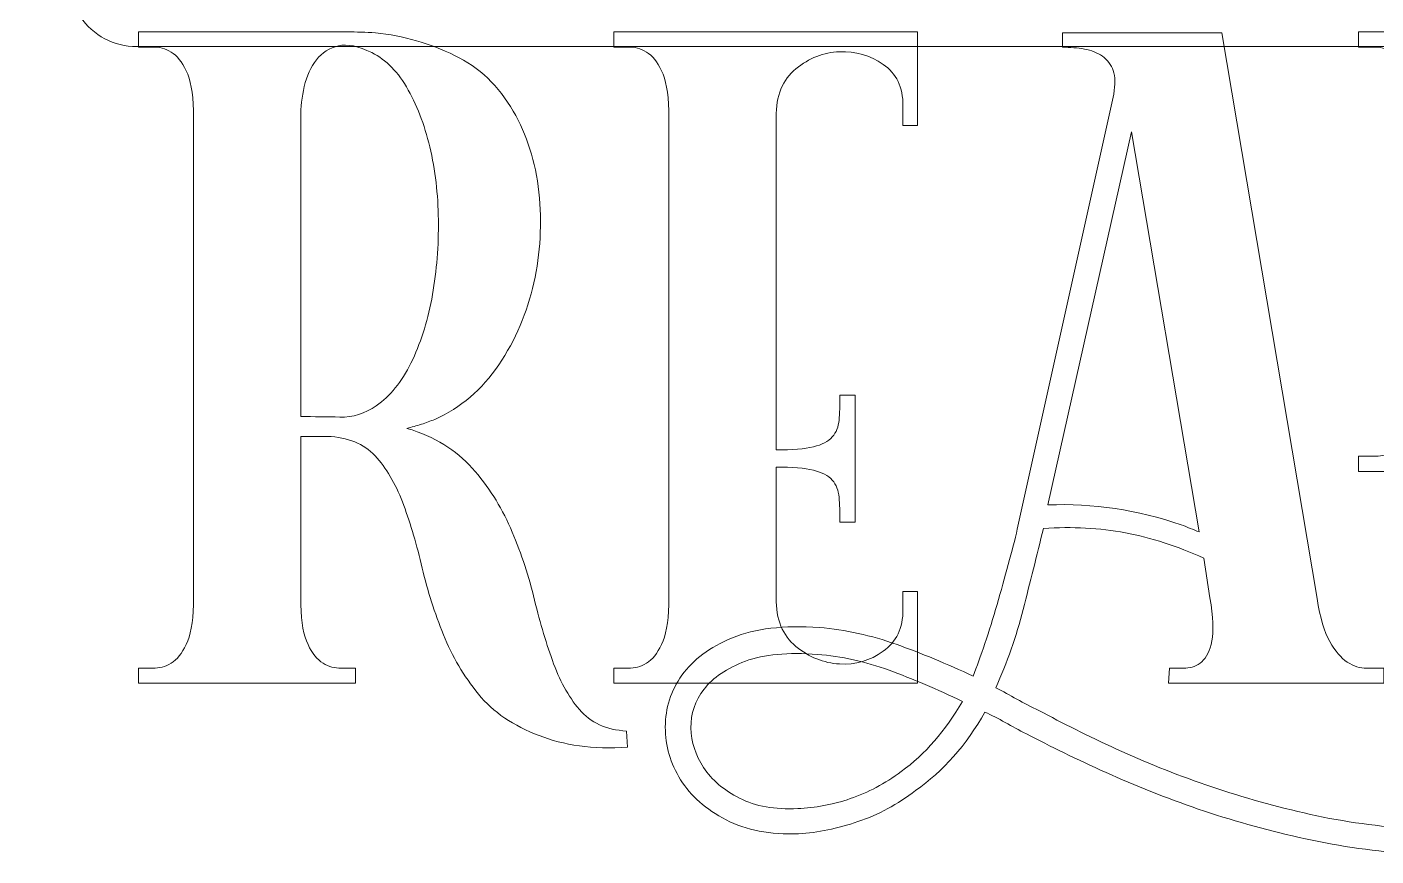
# Model space of a CAD drawing. Header units: inches. Extents: x 114 to 966, y -874 to -206.
# Drawn here: x 114 to 614, y -874 to -567 of the extents above; entities that cross this region are included whole.
import ezdxf

# ---------------------------------------------------------------- set-up
doc = ezdxf.new("R2010")
doc.units = ezdxf.units.IN
doc.header["$MEASUREMENT"] = 0
doc.layers.add('Layer 1', color=7, linetype='Continuous')

# ---------------------------------------------------------------- blocks, each defined once
blk = doc.blocks.new('block 5')
at = {"layer": 'Layer 1', "lineweight": 0}
for points, knots in [([(222.4, -568.38), (225.95, -568.38), (229.46, -568.38), (232.91, -568.38), (236.36, -568.38), (239.86, -568.49), (243.42, -568.71), (253.88, -569.83), (263.67, -572.61), (272.8, -577.06), (281.92, -581.51), (289.15, -588.41), (294.5, -597.75), (299.61, -606.43), (302.78, -616.44), (304.01, -627.79), (305.23, -639.14), (304.62, -650.32), (302.17, -661.34), (299.72, -672.36), (295.38, -682.48), (289.15, -691.71), (282.92, -700.95), (275.02, -707.68), (265.45, -711.91), (263.89, -712.58), (262.23, -713.19), (260.45, -713.75), (258.66, -714.3), (256.89, -714.81), (255.11, -715.25), (265.34, -718.37), (273.41, -723.26), (279.31, -729.94), (285.2, -736.61), (289.93, -744.01), (293.49, -752.13), (297.05, -760.26), (299.89, -768.66), (302.01, -777.33), (304.12, -786.01), (306.45, -793.97), (309.02, -801.2), (311.57, -808.44), (314.91, -814.5), (319.03, -819.39), (323.14, -824.28), (328.99, -826.96), (336.55, -827.4), (336.55, -827.4), (336.89, -833.41), (336.89, -833.41), (330.43, -833.85), (324.48, -833.69), (319.03, -832.91), (313.57, -832.13), (308.62, -830.85), (304.17, -829.07), (294.61, -825.51), (287.09, -820.39), (281.64, -813.72), (276.19, -807.04), (271.85, -799.7), (268.63, -791.69), (265.4, -783.68), (262.78, -775.45), (260.78, -766.99), (258.78, -758.53), (256.49, -750.8), (253.94, -743.79), (251.38, -736.78), (248.1, -730.94), (244.09, -726.26), (240.09, -721.59), (234.41, -718.92), (227.07, -718.25), (227.07, -718.25), (215.72, -718.25), (215.72, -718.25), (215.72, -718.25), (215.72, -778), (215.72, -778), (215.72, -785.13), (216.44, -790.47), (217.89, -794.02), (219.33, -797.59), (221.11, -800.15), (223.23, -801.7), (225.34, -803.26), (227.57, -804.04), (229.91, -804.04), (232.24, -804.04), (234.3, -804.04), (236.08, -804.04), (236.08, -804.04), (236.08, -809.71), (236.08, -809.71), (236.08, -809.71), (155.64, -809.71), (155.64, -809.71), (155.64, -809.71), (155.64, -804.04), (155.64, -804.04), (157.41, -804.04), (159.47, -804.04), (161.81, -804.04), (164.15, -804.04), (166.37, -803.26), (168.49, -801.7), (170.6, -800.15), (172.38, -797.59), (173.83, -794.02), (175.27, -790.47), (176, -785.13), (176, -778), (176, -778), (176, -600.09), (176, -600.09), (176, -592.97), (175.27, -587.63), (173.83, -584.07), (172.38, -580.51), (170.6, -577.95), (168.49, -576.39), (166.37, -574.83), (164.15, -574.05), (161.81, -574.05), (159.47, -574.05), (157.41, -574.05), (155.64, -574.05), (155.64, -574.05), (155.64, -568.38), (155.64, -568.38), (155.64, -568.38), (222.4, -568.38), (222.4, -568.38)], [0, 0, 0, 0, 1, 1, 1, 2, 2, 2, 3, 3, 3, 4, 4, 4, 5, 5, 5, 6, 6, 6, 7, 7, 7, 8, 8, 8, 9, 9, 9, 10, 10, 10, 11, 11, 11, 12, 12, 12, 13, 13, 13, 14, 14, 14, 15, 15, 15, 16, 16, 16, 17, 17, 17, 18, 18, 18, 19, 19, 19, 20, 20, 20, 21, 21, 21, 22, 22, 22, 23, 23, 23, 24, 24, 24, 25, 25, 25, 26, 26, 26, 27, 27, 27, 28, 28, 28, 29, 29, 29, 30, 30, 30, 31, 31, 31, 32, 32, 32, 33, 33, 33, 34, 34, 34, 35, 35, 35, 36, 36, 36, 37, 37, 37, 38, 38, 38, 39, 39, 39, 40, 40, 40, 41, 41, 41, 42, 42, 42, 43, 43, 43, 44, 44, 44, 45, 45, 45, 45]), ([(421.34, -749.96), (421.34, -749.96), (415.66, -749.96), (415.66, -749.96), (415.66, -746.4), (415.55, -743.34), (415.33, -740.78), (415.11, -738.23), (414.27, -736.11), (412.83, -734.44), (411.38, -732.77), (409.04, -731.55), (405.82, -730.77), (402.59, -729.99), (397.97, -729.6), (391.96, -729.6), (391.96, -729.6), (391.96, -778), (391.96, -778), (391.96, -786.01), (394.41, -792.02), (399.31, -796.03), (404.2, -800.03), (409.6, -802.2), (415.5, -802.54), (421.39, -802.87), (426.79, -801.31), (431.69, -797.86), (436.58, -794.42), (439.03, -789.24), (439.03, -782.34), (439.03, -782.34), (439.03, -775.66), (439.03, -775.66), (439.03, -775.66), (444.37, -775.66), (444.37, -775.66), (444.37, -775.66), (444.37, -809.71), (444.37, -809.71), (444.37, -809.71), (331.88, -809.71), (331.88, -809.71), (331.88, -809.71), (331.88, -804.04), (331.88, -804.04), (333.66, -804.04), (335.72, -804.04), (338.06, -804.04), (340.39, -804.04), (342.61, -803.26), (344.73, -801.7), (346.84, -800.15), (348.62, -797.59), (350.07, -794.02), (351.52, -790.47), (352.24, -785.13), (352.24, -778), (352.24, -778), (352.24, -600.09), (352.24, -600.09), (352.24, -592.97), (351.52, -587.63), (350.07, -584.07), (348.62, -580.51), (346.84, -577.95), (344.73, -576.39), (342.61, -574.83), (340.39, -574.05), (338.06, -574.05), (335.72, -574.05), (333.66, -574.05), (331.88, -574.05), (331.88, -574.05), (331.88, -568.38), (331.88, -568.38), (331.88, -568.38), (444.37, -568.38), (444.37, -568.38), (444.37, -568.38), (444.37, -603.09), (444.37, -603.09), (444.37, -603.09), (439.03, -603.09), (439.03, -603.09), (439.03, -603.09), (439.03, -595.75), (439.03, -595.75), (439.03, -588.85), (436.58, -583.73), (431.69, -580.39), (426.79, -577.06), (421.39, -575.5), (415.5, -575.72), (409.6, -575.95), (404.2, -578.06), (399.31, -582.06), (394.41, -586.07), (391.96, -592.08), (391.96, -600.09), (391.96, -600.09), (391.96, -723.26), (391.96, -723.26), (397.97, -723.26), (402.59, -722.87), (405.82, -722.09), (409.04, -721.31), (411.38, -720.09), (412.83, -718.42), (414.27, -716.75), (415.11, -714.69), (415.33, -712.24), (415.55, -709.8), (415.66, -706.68), (415.66, -702.9), (415.66, -702.9), (421.34, -702.9), (421.34, -702.9), (421.34, -702.9), (421.34, -749.96), (421.34, -749.96)], [0, 0, 0, 0, 1, 1, 1, 2, 2, 2, 3, 3, 3, 4, 4, 4, 5, 5, 5, 6, 6, 6, 7, 7, 7, 8, 8, 8, 9, 9, 9, 10, 10, 10, 11, 11, 11, 12, 12, 12, 13, 13, 13, 14, 14, 14, 15, 15, 15, 16, 16, 16, 17, 17, 17, 18, 18, 18, 19, 19, 19, 20, 20, 20, 21, 21, 21, 22, 22, 22, 23, 23, 23, 24, 24, 24, 25, 25, 25, 26, 26, 26, 27, 27, 27, 28, 28, 28, 29, 29, 29, 30, 30, 30, 31, 31, 31, 32, 32, 32, 33, 33, 33, 34, 34, 34, 35, 35, 35, 36, 36, 36, 37, 37, 37, 38, 38, 38, 39, 39, 39, 40, 40, 40, 40]), ([(654, -745.29), (667.35, -742.62), (679.42, -743.9), (690.21, -749.13), (701, -754.36), (709.52, -761.76), (715.75, -771.33), (721.98, -780.9), (725.31, -791.74), (725.76, -803.87), (726.2, -816), (722.87, -827.74), (715.75, -839.09), (712.41, -844.43), (708.01, -849.38), (702.56, -853.94), (697.11, -858.5), (690.66, -862.34), (683.2, -865.46), (675.74, -868.57), (667.23, -870.8), (657.67, -872.13), (648.1, -873.47), (637.42, -873.69), (625.62, -872.8), (612.05, -871.74), (598.8, -869.74), (585.9, -866.83), (572.99, -863.91), (560.53, -860.39), (548.52, -856.28), (536.5, -852.16), (525.09, -847.65), (514.3, -842.76), (503.5, -837.86), (493.66, -833.08), (484.76, -828.41), (482.09, -827.07), (479.47, -825.68), (476.92, -824.23), (474.35, -822.78), (471.85, -821.51), (469.4, -820.39), (462.5, -832.63), (453.94, -842.31), (443.7, -849.43), (437.03, -854.55), (429.91, -858.39), (422.34, -860.95), (414.78, -863.51), (407.43, -865.01), (400.31, -865.46), (389.85, -865.9), (380.9, -864.17), (373.44, -860.28), (365.99, -856.39), (360.37, -851.44), (356.58, -845.43), (352.8, -839.42), (350.91, -832.91), (350.91, -825.9), (350.91, -818.89), (352.97, -812.49), (357.08, -806.71), (361.2, -800.92), (367.43, -796.31), (375.77, -792.86), (384.12, -789.41), (394.86, -788.13), (407.99, -789.02), (417.78, -789.89), (427.29, -791.97), (436.53, -795.26), (445.76, -798.55), (455.27, -802.48), (465.07, -807.08), (466.4, -803.58), (467.85, -799.53), (469.4, -794.92), (470.96, -790.32), (472.46, -785.51), (473.91, -780.51), (475.36, -775.5), (476.75, -770.55), (478.08, -765.65), (479.42, -760.76), (480.53, -756.42), (481.42, -752.63), (481.42, -752.63), (517.14, -591.41), (517.14, -591.41), (517.8, -587.85), (517.75, -584.96), (516.97, -582.73), (516.19, -580.51), (514.85, -578.73), (512.97, -577.39), (511.07, -576.05), (508.85, -575.17), (506.29, -574.72), (503.73, -574.28), (501, -574.05), (498.11, -574.05), (498.11, -574.05), (498.11, -568.71), (498.11, -568.71), (498.11, -568.71), (557.19, -568.71), (557.19, -568.71), (557.19, -568.71), (592.58, -778.33), (592.58, -778.33), (593.69, -785.46), (595.25, -790.77), (597.25, -794.27), (599.25, -797.78), (601.42, -800.29), (603.76, -801.83), (606.1, -803.36), (608.48, -804.13), (610.94, -804.13), (613.38, -804.13), (615.49, -804.13), (617.28, -804.13), (617.28, -804.13), (617.28, -809.71), (617.28, -809.71), (617.28, -809.71), (537.5, -809.71), (537.5, -809.71), (537.5, -809.71), (537.83, -804.04), (537.83, -804.04), (539.61, -804.04), (541.61, -804.04), (543.84, -804.04), (546.06, -804.04), (548.07, -803.26), (549.85, -801.7), (551.63, -800.15), (552.85, -797.59), (553.52, -794.02), (554.19, -790.47), (553.97, -785.13), (552.85, -778), (552.85, -778), (550.52, -763.32), (550.52, -763.32), (540.72, -758.87), (531.04, -755.75), (521.48, -753.97), (511.91, -752.19), (501.78, -751.63), (491.1, -752.3), (488.65, -762.31), (486.15, -772.33), (483.59, -782.34), (481.03, -792.36), (477.63, -802.04), (473.41, -811.38), (476.08, -812.72), (478.69, -814.12), (481.25, -815.58), (483.81, -817.03), (486.54, -818.43), (489.43, -819.78), (498.11, -824.48), (507.68, -829.24), (518.14, -834.06), (528.6, -838.87), (539.67, -843.3), (551.35, -847.33), (563.04, -851.36), (575.16, -854.83), (587.74, -857.74), (600.31, -860.65), (613.16, -862.56), (626.29, -863.45), (648.1, -865.23), (665.62, -863.17), (678.86, -857.26), (692.1, -851.34), (701.73, -843.7), (707.74, -834.32), (713.74, -824.72), (716.63, -814.79), (716.42, -804.52), (716.19, -794.26), (713.52, -785.05), (708.4, -776.9), (703.28, -768.76), (696.22, -762.46), (687.21, -757.99), (678.2, -753.53), (668.01, -752.3), (656.67, -754.3), (655.55, -754.53), (654.66, -754.75), (654, -754.97), (653.33, -755.2), (652.55, -755.42), (651.66, -755.64), (652.77, -758.31), (652.77, -760.93), (651.66, -763.48), (650.54, -766.04), (648.87, -768.1), (646.65, -769.66), (643.53, -771.66), (640.59, -772.33), (637.81, -771.66), (635.02, -770.99), (632.85, -769.6), (631.3, -767.49), (629.74, -765.38), (629.01, -762.93), (629.13, -760.14), (629.24, -757.36), (630.63, -754.86), (633.3, -752.63), (635.97, -750.19), (639.19, -748.52), (642.98, -747.63), (646.76, -746.74), (650.43, -745.96), (654, -745.29)], [0, 0, 0, 0, 1, 1, 1, 2, 2, 2, 3, 3, 3, 4, 4, 4, 5, 5, 5, 6, 6, 6, 7, 7, 7, 8, 8, 8, 9, 9, 9, 10, 10, 10, 11, 11, 11, 12, 12, 12, 13, 13, 13, 14, 14, 14, 15, 15, 15, 16, 16, 16, 17, 17, 17, 18, 18, 18, 19, 19, 19, 20, 20, 20, 21, 21, 21, 22, 22, 22, 23, 23, 23, 24, 24, 24, 25, 25, 25, 26, 26, 26, 27, 27, 27, 28, 28, 28, 29, 29, 29, 30, 30, 30, 31, 31, 31, 32, 32, 32, 33, 33, 33, 34, 34, 34, 35, 35, 35, 36, 36, 36, 37, 37, 37, 38, 38, 38, 39, 39, 39, 40, 40, 40, 41, 41, 41, 42, 42, 42, 43, 43, 43, 44, 44, 44, 45, 45, 45, 46, 46, 46, 47, 47, 47, 48, 48, 48, 49, 49, 49, 50, 50, 50, 51, 51, 51, 52, 52, 52, 53, 53, 53, 54, 54, 54, 55, 55, 55, 56, 56, 56, 57, 57, 57, 58, 58, 58, 59, 59, 59, 60, 60, 60, 61, 61, 61, 62, 62, 62, 63, 63, 63, 64, 64, 64, 65, 65, 65, 66, 66, 66, 67, 67, 67, 68, 68, 68, 69, 69, 69, 70, 70, 70, 71, 71, 71, 72, 72, 72, 73, 73, 73, 74, 74, 74, 75, 75, 75, 75]), ([(741.78, -591.41), (747.34, -599.64), (751.3, -608.72), (753.63, -618.61), (755.97, -628.52), (756.97, -638.53), (756.64, -648.65), (756.3, -658.78), (754.85, -668.52), (752.3, -677.86), (749.74, -687.21), (746.46, -695.55), (742.45, -702.9), (737.78, -711.36), (731.21, -718.2), (722.76, -723.43), (714.3, -728.66), (702.84, -731.27), (688.38, -731.27), (688.38, -731.27), (607.93, -731.27), (607.93, -731.27), (607.93, -731.27), (607.93, -725.6), (607.93, -725.6), (609.71, -725.6), (611.82, -725.6), (614.27, -725.6), (616.72, -725.6), (619, -724.82), (621.12, -723.26), (623.23, -721.7), (625.01, -719.15), (626.46, -715.58), (627.9, -712.02), (628.63, -706.68), (628.63, -699.56), (628.63, -699.56), (628.63, -600.09), (628.63, -600.09), (628.63, -592.97), (627.9, -587.63), (626.46, -584.07), (625.01, -580.51), (623.23, -577.95), (621.12, -576.39), (619, -574.83), (616.72, -574.05), (614.27, -574.05), (611.82, -574.05), (609.71, -574.05), (607.93, -574.05), (607.93, -574.05), (607.93, -568.38), (607.93, -568.38), (607.93, -568.38), (688.38, -568.38), (688.38, -568.38), (702.17, -568.6), (713.3, -570.77), (721.76, -574.89), (730.21, -579.01), (736.89, -584.51), (741.78, -591.41)], [0, 0, 0, 0, 1, 1, 1, 2, 2, 2, 3, 3, 3, 4, 4, 4, 5, 5, 5, 6, 6, 6, 7, 7, 7, 8, 8, 8, 9, 9, 9, 10, 10, 10, 11, 11, 11, 12, 12, 12, 13, 13, 13, 14, 14, 14, 15, 15, 15, 16, 16, 16, 17, 17, 17, 18, 18, 18, 19, 19, 19, 20, 20, 20, 21, 21, 21, 21]), ([(215.72, -710.91), (220.61, -710.91), (225.45, -710.97), (230.24, -711.08), (235.02, -711.19), (239.53, -709.8), (243.76, -706.9), (248.87, -703.35), (253.16, -698.06), (256.61, -691.05), (260.06, -684.04), (262.62, -676.14), (264.29, -667.35), (265.96, -658.56), (266.79, -649.38), (266.79, -639.81), (266.79, -630.25), (265.84, -621.18), (263.95, -612.6), (262.06, -604.04), (259.28, -596.47), (255.61, -589.91), (251.94, -583.34), (247.43, -578.73), (242.09, -576.05), (237.19, -573.61), (233.08, -572.77), (229.74, -573.55), (226.4, -574.33), (223.67, -576.05), (221.56, -578.73), (219.44, -581.4), (217.94, -584.68), (217.05, -588.57), (216.16, -592.47), (215.72, -596.31), (215.72, -600.09), (215.72, -600.09), (215.72, -710.91), (215.72, -710.91)], [0, 0, 0, 0, 1, 1, 1, 2, 2, 2, 3, 3, 3, 4, 4, 4, 5, 5, 5, 6, 6, 6, 7, 7, 7, 8, 8, 8, 9, 9, 9, 10, 10, 10, 11, 11, 11, 12, 12, 12, 13, 13, 13, 13]), ([(492.77, -743.62), (509.46, -742.95), (525.93, -745.4), (542.17, -750.96), (543.28, -751.41), (544.4, -751.86), (545.51, -752.3), (546.62, -752.75), (547.73, -753.19), (548.85, -753.63), (548.85, -753.63), (523.81, -605.43), (523.81, -605.43), (523.81, -605.43), (492.77, -743.62), (492.77, -743.62)], [0, 0, 0, 0, 1, 1, 1, 2, 2, 2, 3, 3, 3, 4, 4, 4, 5, 5, 5, 5]), ([(438.36, -842.43), (447.26, -835.97), (454.83, -827.29), (461.06, -816.39), (451.71, -811.93), (442.65, -808.1), (433.86, -804.87), (425.07, -801.65), (416.22, -799.7), (407.32, -799.03), (396.42, -798.14), (387.52, -798.98), (380.61, -801.53), (373.72, -804.1), (368.6, -807.54), (365.26, -811.88), (361.92, -816.22), (360.31, -821), (360.42, -826.24), (360.53, -831.46), (362.09, -836.36), (365.09, -840.92), (368.1, -845.48), (372.55, -849.27), (378.45, -852.27), (384.34, -855.28), (391.52, -856.55), (399.98, -856.11), (406.43, -855.89), (412.94, -854.66), (419.5, -852.44), (426.07, -850.21), (432.35, -846.87), (438.36, -842.43)], [0, 0, 0, 0, 1, 1, 1, 2, 2, 2, 3, 3, 3, 4, 4, 4, 5, 5, 5, 6, 6, 6, 7, 7, 7, 8, 8, 8, 9, 9, 9, 10, 10, 10, 11, 11, 11, 11])]:
    blk.add_open_spline(points, degree=3, knots=knots, dxfattribs=at)
blk = doc.blocks.new('block 6')
at = {"layer": 'Layer 1', "lineweight": 0}
blk.add_open_spline([(925.78, -573.82), (925.78, -573.82), (154.86, -573.82), (154.86, -573.82), (146.51, -573.82), (138.72, -569.69), (134.03, -562.78), (129.34, -555.87), (128.39, -547.11), (131.48, -539.35), (131.48, -539.35), (139.39, -519.44), (139.39, -519.44), (123.57, -507.67), (114.24, -489.21), (114.24, -469.37), (114.24, -449.52), (123.57, -431.07), (139.39, -419.29), (139.39, -419.29), (131.48, -399.39), (131.48, -399.39), (128.39, -391.63), (129.34, -382.87), (134.03, -375.95), (138.72, -369.04), (146.51, -364.91), (154.86, -364.91), (154.86, -364.91), (925.78, -364.91), (925.78, -364.91), (934.37, -364.91), (942.28, -369.23), (946.94, -376.46), (951.59, -383.68), (952.25, -392.67), (948.69, -400.5), (948.69, -400.5), (940.26, -419.04), (940.26, -419.04), (956.3, -430.8), (965.76, -449.33), (965.76, -469.37), (965.76, -489.4), (956.3, -507.93), (940.26, -519.69), (940.26, -519.69), (948.69, -538.23), (948.69, -538.23), (952.25, -546.06), (951.59, -555.05), (946.94, -562.27), (942.28, -569.5), (934.37, -573.82), (925.78, -573.82)], degree=3, knots=[0, 0, 0, 0, 1, 1, 1, 2, 2, 2, 3, 3, 3, 4, 4, 4, 5, 5, 5, 6, 6, 6, 7, 7, 7, 8, 8, 8, 9, 9, 9, 10, 10, 10, 11, 11, 11, 12, 12, 12, 13, 13, 13, 14, 14, 14, 15, 15, 15, 16, 16, 16, 17, 17, 17, 18, 18, 18, 18], dxfattribs=at)
blk = doc.blocks.new('block 2')
at = {"layer": 'Layer 1'}
for name in ['block 6', 'block 5']:
    blk.add_blockref(name, (0, 0), dxfattribs=at)

msp = doc.modelspace()

# ---------------------------------------------------------------- block references
at = {"layer": 'Layer 1'}
msp.add_blockref('block 2', (0, 0), dxfattribs=at)

doc.saveas('drawing.dxf')
